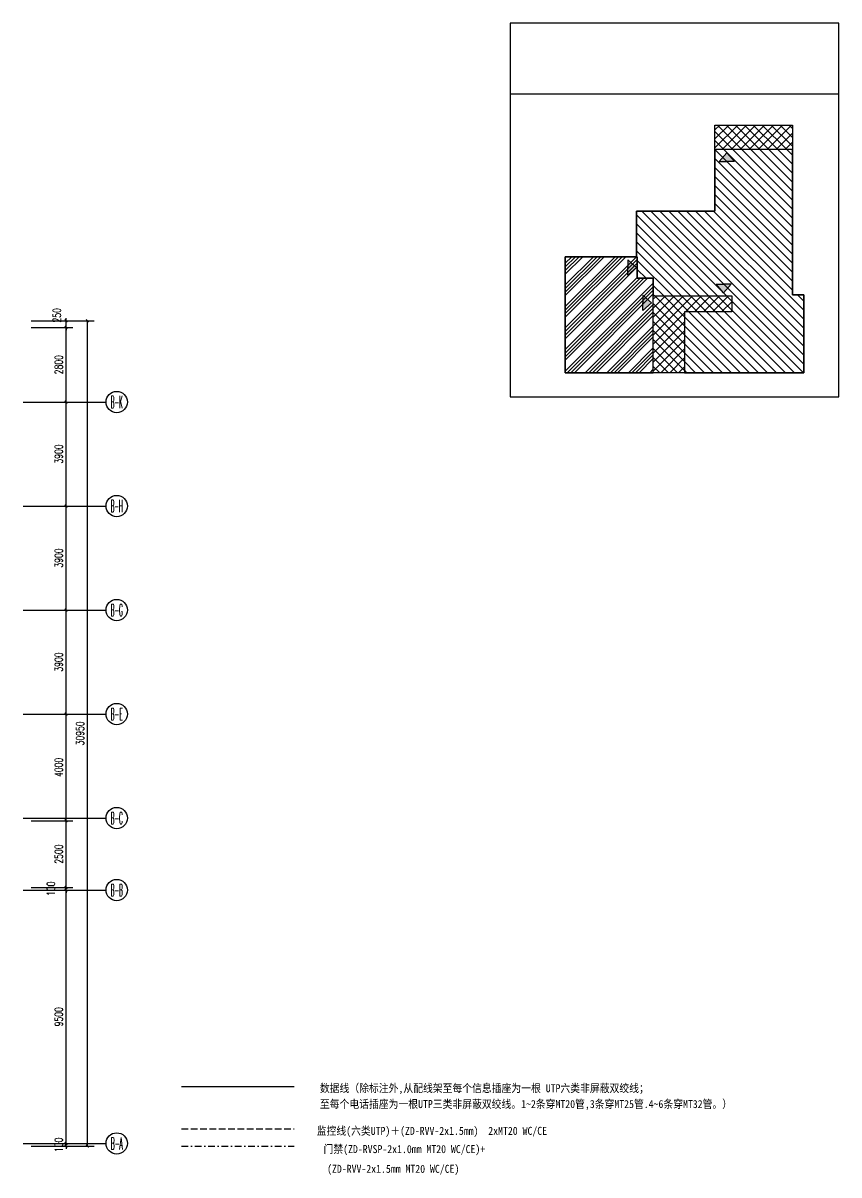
# Model space of a CAD drawing. Extents: x -41969 to 449372, y 65390 to 759577.
# Drawn here: x -3566 to 27032, y 701911 to 745101 of the extents above; entities that cross this region are included whole.
import ezdxf
from ezdxf.enums import TextEntityAlignment as Align

# ---------------------------------------------------------------- set-up
doc = ezdxf.new("R2010")
doc.units = 0
doc.header["$LTSCALE"] = 1000
doc.header["$MEASUREMENT"] = 0
doc.linetypes.add('DASH', pattern=[0.35, 0.25, -0.1])
doc.linetypes.add('DASHDOT', pattern=[1, 0.5, -0.25, 0, -0.25])
for name, color, linetype in [('0-电气文字', 6, 'Continuous'), ('AXIS', 253, 'Continuous'), ('jg地下室外墙', 2, 'Continuous'), ('TC填充', 8, 'Continuous'), ('WALL', 7, 'Continuous'), ('WIRE-照明', 120, 'Continuous')]:
    doc.layers.add(name, color=color, linetype=linetype)
doc.styles.add('-宋体', font='', dxfattribs={"width": 1.3})
doc.styles.add('_TCH_AXIS', font='COMPLEX', dxfattribs={"bigfont": 'GBCBIG'})
doc.styles.add('_TCH_DIM_T3', font='SIMPLEX', dxfattribs={"width": 0.705882, "bigfont": 'GBCBIG'})
doc.styles.get('-宋体').set_extended_font_data('NSimSun')
doc.dimstyles.new('_TCH_ARCH&&100', dxfattribs={"dimtxt": 297.5, "dimasz": 100, "dimexe": 250, "dimexo": 300, "dimgap": 126.25, "dimtad": 1, "dimdec": 0, "dimzin": 0, "dimdsep": 46, "dimtxsty": '_TCH_DIM_T3', "dimblk": 'ARCHTICK', "dimcen": 0.09, "dimclrt": 7, "dimazin": 2, "dimtfac": 1, "dimtdec": 0, "dimtix": 1, "dimtmove": 2, "dimatfit": 3, "dimfxl": 0, "dimtolj": 1, "dimtzin": 0, "dimarcsym": 0})

# ---------------------------------------------------------------- blocks, each defined once
blk = doc.blocks.new('_ArchTick')
at = {"color": 0, "linetype": 'ByBlock', "const_width": 0.4}
blk.add_lwpolyline([(-0.5, -0.5), (0.5, 0.5)], dxfattribs=at)
blk = doc.blocks.new('*D195')
at = {"layer": 'AXIS', "color": 0, "lineweight": -2}
for p, q in [((-1952, 703092), (-1952, 703192)), ((-3266, 703092), (-1702, 703092)), ((-3266, 702992), (-1702, 702992)), ((-1952, 702992), (-1952, 703092)), ((-1952, 702992), (-1952, 702892))]:
    blk.add_line(p, q, dxfattribs=at)
at = {"layer": 'Defpoints', "color": 0}
for p in [(-3566, 703092), (-3566, 702992), (-1952, 703092)]:
    blk.add_point(p, dxfattribs=at)
at = {"layer": 'AXIS', "color": 0, "lineweight": -2, "xscale": 100, "yscale": 100, "zscale": 100}
for p, rotation in [((-1952, 703092), 270), ((-1952, 702992), 90)]:
    blk.add_blockref('_ArchTick', p, dxfattribs=dict(at, rotation=rotation))
at = {"layer": 'AXIS', "color": 7, "insert": (-2227, 703042), "char_height": 297.5, "attachment_point": 5, "rotation": 90, "style": '_TCH_DIM_T3'}
blk.add_mtext('\\A1;100', dxfattribs=at)
blk = doc.blocks.new('*D196')
at = {"layer": 'AXIS', "color": 0, "lineweight": -2}
for p, q in [((-3266, 712592), (-1702, 712592)), ((-1952, 703092), (-1952, 712592)), ((-3266, 703092), (-1702, 703092))]:
    blk.add_line(p, q, dxfattribs=at)
at = {"layer": 'Defpoints', "color": 0}
for p in [(-3566, 712592), (-1952, 712592), (-3566, 703092)]:
    blk.add_point(p, dxfattribs=at)
at = {"layer": 'AXIS', "color": 0, "lineweight": -2, "xscale": 100, "yscale": 100, "zscale": 100}
for p, rotation in [((-1952, 712592), 90), ((-1952, 703092), 270)]:
    blk.add_blockref('_ArchTick', p, dxfattribs=dict(at, rotation=rotation))
at = {"layer": 'AXIS', "color": 7, "insert": (-2227, 707842), "char_height": 297.5, "attachment_point": 5, "rotation": 90, "style": '_TCH_DIM_T3'}
blk.add_mtext('\\A1;9500', dxfattribs=at)
blk = doc.blocks.new('*D197')
at = {"layer": 'AXIS', "color": 0, "lineweight": -2}
for p, q in [((-3266, 712692), (-1702, 712692)), ((-1952, 712692), (-1952, 712792)), ((-1952, 712592), (-1952, 712692)), ((-3266, 712592), (-1702, 712592)), ((-1952, 712592), (-1952, 712492))]:
    blk.add_line(p, q, dxfattribs=at)
at = {"layer": 'Defpoints', "color": 0}
for p in [(-3566, 712692), (-1952, 712692), (-3566, 712592)]:
    blk.add_point(p, dxfattribs=at)
at = {"layer": 'AXIS', "color": 0, "lineweight": -2, "xscale": 100, "yscale": 100, "zscale": 100}
for p, rotation in [((-1952, 712692), 270), ((-1952, 712592), 90)]:
    blk.add_blockref('_ArchTick', p, dxfattribs=dict(at, rotation=rotation))
at = {"layer": 'AXIS', "color": 7, "insert": (-2519, 712642), "char_height": 297.5, "attachment_point": 5, "rotation": 90, "style": '_TCH_DIM_T3'}
blk.add_mtext('\\A1;100', dxfattribs=at)
blk = doc.blocks.new('*D198')
at = {"layer": 'AXIS', "color": 0, "lineweight": -2}
for p, q in [((-3266, 715192), (-1702, 715192)), ((-1952, 712692), (-1952, 715192)), ((-3266, 712692), (-1702, 712692))]:
    blk.add_line(p, q, dxfattribs=at)
at = {"layer": 'Defpoints', "color": 0}
for p in [(-3566, 715192), (-1952, 715192), (-3566, 712692)]:
    blk.add_point(p, dxfattribs=at)
at = {"layer": 'AXIS', "color": 0, "lineweight": -2, "xscale": 100, "yscale": 100, "zscale": 100}
for p, rotation in [((-1952, 715192), 90), ((-1952, 712692), 270)]:
    blk.add_blockref('_ArchTick', p, dxfattribs=dict(at, rotation=rotation))
at = {"layer": 'AXIS', "color": 7, "insert": (-2227, 713942), "char_height": 297.5, "attachment_point": 5, "rotation": 90, "style": '_TCH_DIM_T3'}
blk.add_mtext('\\A1;2500', dxfattribs=at)
blk = doc.blocks.new('*D199')
at = {"layer": 'AXIS', "color": 0, "lineweight": -2}
for p, q in [((-3266, 719192), (-1702, 719192)), ((-1952, 715192), (-1952, 719192)), ((-3266, 715192), (-1702, 715192))]:
    blk.add_line(p, q, dxfattribs=at)
at = {"layer": 'Defpoints', "color": 0}
for p in [(-3566, 719192), (-1952, 719192), (-3566, 715192)]:
    blk.add_point(p, dxfattribs=at)
at = {"layer": 'AXIS', "color": 0, "lineweight": -2, "xscale": 100, "yscale": 100, "zscale": 100}
for p, rotation in [((-1952, 719192), 90), ((-1952, 715192), 270)]:
    blk.add_blockref('_ArchTick', p, dxfattribs=dict(at, rotation=rotation))
at = {"layer": 'AXIS', "color": 7, "insert": (-2227, 717192), "char_height": 297.5, "attachment_point": 5, "rotation": 90, "style": '_TCH_DIM_T3'}
blk.add_mtext('\\A1;4000', dxfattribs=at)
blk = doc.blocks.new('*D200')
at = {"layer": 'AXIS', "color": 0, "lineweight": -2}
for p, q in [((-3266, 723092), (-1702, 723092)), ((-1952, 719192), (-1952, 723092)), ((-3266, 719192), (-1702, 719192))]:
    blk.add_line(p, q, dxfattribs=at)
at = {"layer": 'Defpoints', "color": 0}
for p in [(-3566, 723092), (-1952, 723092), (-3566, 719192)]:
    blk.add_point(p, dxfattribs=at)
at = {"layer": 'AXIS', "color": 0, "lineweight": -2, "xscale": 100, "yscale": 100, "zscale": 100}
for p, rotation in [((-1952, 723092), 90), ((-1952, 719192), 270)]:
    blk.add_blockref('_ArchTick', p, dxfattribs=dict(at, rotation=rotation))
at = {"layer": 'AXIS', "color": 7, "insert": (-2227, 721142), "char_height": 297.5, "attachment_point": 5, "rotation": 90, "style": '_TCH_DIM_T3'}
blk.add_mtext('\\A1;3900', dxfattribs=at)
blk = doc.blocks.new('*D201')
at = {"layer": 'AXIS', "color": 0, "lineweight": -2}
for p, q in [((-3266, 726992), (-1702, 726992)), ((-1952, 723092), (-1952, 726992)), ((-3266, 723092), (-1702, 723092))]:
    blk.add_line(p, q, dxfattribs=at)
at = {"layer": 'Defpoints', "color": 0}
for p in [(-3566, 726992), (-1952, 726992), (-3566, 723092)]:
    blk.add_point(p, dxfattribs=at)
at = {"layer": 'AXIS', "color": 0, "lineweight": -2, "xscale": 100, "yscale": 100, "zscale": 100}
for p, rotation in [((-1952, 726992), 90), ((-1952, 723092), 270)]:
    blk.add_blockref('_ArchTick', p, dxfattribs=dict(at, rotation=rotation))
at = {"layer": 'AXIS', "color": 7, "insert": (-2227, 725042), "char_height": 297.5, "attachment_point": 5, "rotation": 90, "style": '_TCH_DIM_T3'}
blk.add_mtext('\\A1;3900', dxfattribs=at)
blk = doc.blocks.new('*D202')
at = {"layer": 'AXIS', "color": 0, "lineweight": -2}
for p, q in [((-3266, 730892), (-1702, 730892)), ((-1952, 726992), (-1952, 730892)), ((-3266, 726992), (-1702, 726992))]:
    blk.add_line(p, q, dxfattribs=at)
at = {"layer": 'Defpoints', "color": 0}
for p in [(-3566, 730892), (-1952, 730892), (-3566, 726992)]:
    blk.add_point(p, dxfattribs=at)
at = {"layer": 'AXIS', "color": 0, "lineweight": -2, "xscale": 100, "yscale": 100, "zscale": 100}
for p, rotation in [((-1952, 730892), 90), ((-1952, 726992), 270)]:
    blk.add_blockref('_ArchTick', p, dxfattribs=dict(at, rotation=rotation))
at = {"layer": 'AXIS', "color": 7, "insert": (-2227, 728942), "char_height": 297.5, "attachment_point": 5, "rotation": 90, "style": '_TCH_DIM_T3'}
blk.add_mtext('\\A1;3900', dxfattribs=at)
blk = doc.blocks.new('*D203')
at = {"layer": 'AXIS', "color": 0, "lineweight": -2}
for p, q in [((-3266, 733692), (-1702, 733692)), ((-1952, 730892), (-1952, 733692)), ((-3266, 730892), (-1702, 730892))]:
    blk.add_line(p, q, dxfattribs=at)
at = {"layer": 'Defpoints', "color": 0}
for p in [(-3566, 733692), (-1952, 733692), (-3566, 730892)]:
    blk.add_point(p, dxfattribs=at)
at = {"layer": 'AXIS', "color": 0, "lineweight": -2, "xscale": 100, "yscale": 100, "zscale": 100}
for p, rotation in [((-1952, 733692), 90), ((-1952, 730892), 270)]:
    blk.add_blockref('_ArchTick', p, dxfattribs=dict(at, rotation=rotation))
at = {"layer": 'AXIS', "color": 7, "insert": (-2227, 732292), "char_height": 297.5, "attachment_point": 5, "rotation": 90, "style": '_TCH_DIM_T3'}
blk.add_mtext('\\A1;2800', dxfattribs=at)
blk = doc.blocks.new('*D204')
at = {"layer": 'AXIS', "color": 0, "lineweight": -2}
for p, q in [((-3266, 733942), (-1702, 733942)), ((-1952, 733942), (-1952, 734042)), ((-1952, 733692), (-1952, 733942)), ((-3266, 733692), (-1702, 733692)), ((-1952, 733692), (-1952, 733592))]:
    blk.add_line(p, q, dxfattribs=at)
at = {"layer": 'Defpoints', "color": 0}
for p in [(-3566, 733942), (-1952, 733942), (-3566, 733692)]:
    blk.add_point(p, dxfattribs=at)
at = {"layer": 'AXIS', "color": 0, "lineweight": -2, "xscale": 100, "yscale": 100, "zscale": 100}
for p, rotation in [((-1952, 733942), 270), ((-1952, 733692), 90)]:
    blk.add_blockref('_ArchTick', p, dxfattribs=dict(at, rotation=rotation))
at = {"layer": 'AXIS', "color": 7, "insert": (-2297, 734142), "char_height": 297.5, "attachment_point": 5, "rotation": 90, "style": '_TCH_DIM_T3'}
blk.add_mtext('\\A1;250', dxfattribs=at)
blk = doc.blocks.new('*D205')
at = {"layer": 'AXIS', "color": 0, "lineweight": -2}
for p, q in [((-3266, 733942), (-902, 733942)), ((-1152, 702992), (-1152, 733942)), ((-3266, 702992), (-902, 702992))]:
    blk.add_line(p, q, dxfattribs=at)
at = {"layer": 'Defpoints', "color": 0}
for p in [(-3566, 733942), (-1152, 733942), (-3566, 702992)]:
    blk.add_point(p, dxfattribs=at)
at = {"layer": 'AXIS', "color": 0, "lineweight": -2, "xscale": 100, "yscale": 100, "zscale": 100}
for p, rotation in [((-1152, 733942), 90), ((-1152, 702992), 270)]:
    blk.add_blockref('_ArchTick', p, dxfattribs=dict(at, rotation=rotation))
at = {"layer": 'AXIS', "color": 7, "insert": (-1427, 718467), "char_height": 297.5, "attachment_point": 5, "rotation": 90, "style": '_TCH_DIM_T3'}
blk.add_mtext('\\A1;30950', dxfattribs=at)

msp = doc.modelspace()

# ---------------------------------------------------------------- hatches: boundary and pattern name
at = {"layer": 'TC填充'}
h = msp.add_hatch(dxfattribs=at)
h.set_pattern_fill('ANSI37', color=256, scale=150, style=0)
h.set_pattern_definition([(45, (52151.34, 1367941.53), (-168.3798, 168.3798), []), (135, (52151.34, 1367941.53), (-168.3798, -168.3798), [])])
h.paths.add_polyline_path([(20070.5, 731990.5), (20070.5, 734870.5), (23010.5, 734870.5), (23010.5, 734270.5), (21240.5, 734270.5), (21240.5, 731990.5)])
h.paths.add_polyline_path([(22380.5, 741275.5), (25290.5, 741275.5), (25290.5, 740360.5), (22380.5, 740360.5)])
h = msp.add_hatch(dxfattribs=at)
h.set_pattern_fill('ANSI31', color=256, scale=150, angle=90, style=0)
h.set_pattern_definition([(135, (52151.34, 1367941.53), (-168.3798, -168.3798), [])])
h.paths.add_polyline_path([(19440.5, 738050.5), (19440.5, 736340.5), (19470.5, 736340.5), (19470.5, 735530.5), (20070.5, 735530.5), (20070.5, 734870.5), (23010.5, 734870.5), (23010.5, 734270.5), (21240.5, 734270.5), (21240.5, 731990.5), (25710.5, 731990.5), (25710.5, 734909.3), (25290.5, 734909.3), (25290.5, 740360.5), (22380.5, 740360.5), (22380.5, 738050.5), (20910.5, 738050.5)])
h = msp.add_hatch(dxfattribs=at)
h.set_pattern_fill('ANSI34', color=256, scale=60, style=0)
h.set_pattern_definition([(45, (52151.34, 1367941.53), (-404.1115, 404.1115), []), (45, (52286.04, 1367941.53), (-404.1115, 404.1115), []), (45, (52420.75, 1367941.53), (-404.1115, 404.1115), []), (45, (52555.45, 1367941.53), (-404.1115, 404.1115), [])])
h.paths.add_polyline_path([(20070.5, 731990.5), (20070.5, 735530.5), (19470.5, 735530.5), (19470.5, 736340.5), (16770.5, 736340.5), (16770.5, 731990.5)])
at = {"layer": 'WALL'}
for points in [[(22822.3, 740233.3), (23108.5, 739913.7), (22822.3, 739913.7), (22536.1, 739913.7)], [(19436.8, 735937.3), (19117.2, 736223.5), (19117.2, 735937.3), (19117.2, 735651.1)], [(22707.5, 734987.8), (22993.7, 735307.4), (22707.5, 735307.4), (22421.3, 735307.4)], [(20000.6, 734615.2), (19681, 734901.4), (19681, 734615.2), (19681, 734329)]]:
    msp.add_hatch(color=256, dxfattribs=at).paths.add_polyline_path(points)

# ---------------------------------------------------------------- linework, layer by layer
at = {"layer": 'AXIS'}
for p, q in [((-3565.8, 730892.2), (-451.8, 730892.2)), ((-3565.8, 726992.2), (-451.8, 726992.2)), ((-3565.8, 723092.2), (-451.8, 723092.2)), ((-3565.8, 719192.2), (-451.8, 719192.2)), ((-3565.8, 715292.2), (-451.8, 715292.2)), ((-3565.8, 712592.2), (-451.8, 712592.2)), ((-3565.8, 703092.2), (-451.8, 703092.2))]:
    msp.add_line(p, q, dxfattribs=at)
for centre in [(-51.8, 730892.2), (-51.8, 726992.2), (-51.8, 723092.2), (-51.8, 719192.2), (-51.8, 715292.2), (-51.8, 712592.2), (-51.8, 703092.2)]:
    msp.add_circle(centre, 400, dxfattribs=at)
at = {"layer": 'jg地下室外墙'}
msp.add_lwpolyline([(25710.5, 731990.5), (16770.5, 731990.5), (16770.5, 736340.5), (19440.5, 736340.5), (19440.5, 738050.5), (22380.5, 738050.5), (22380.5, 741275.5), (25290.5, 741275.5), (25290.5, 734909.3), (25710.5, 734909.3)], close=True, dxfattribs=at)
at = {"layer": 'WALL'}
msp.add_line((14702, 742450.4), (27032, 742450.4), dxfattribs=at)
for points in [[(27032, 745101.4), (14702, 745101.4), (14702, 731085.5), (27032, 731085.5)], [(22380.5, 741275.5), (25290.5, 741275.5), (25290.5, 740360.5), (22380.5, 740360.5)], [(19440.5, 738050.5), (19440.5, 736340.5), (19470.5, 736340.5), (19470.5, 735530.5), (20070.5, 735530.5), (20070.5, 734870.5), (23010.5, 734870.5), (23010.5, 734270.5), (21240.5, 734270.5), (21240.5, 731990.5), (25710.5, 731990.5), (25710.5, 734909.3), (25290.5, 734909.3), (25290.5, 740360.5), (22380.5, 740360.5), (22380.5, 738050.5), (20910.5, 738050.5)], [(20070.5, 731990.5), (20070.5, 735530.5), (19470.5, 735530.5), (19470.5, 736340.5), (16770.5, 736340.5), (16770.5, 731990.5)], [(20070.5, 731990.5), (20070.5, 734870.5), (23010.5, 734870.5), (23010.5, 734270.5), (21240.5, 734270.5), (21240.5, 731990.5)]]:
    msp.add_lwpolyline(points, close=True, dxfattribs=at)
for points in [[(22822.3, 740233.3), (22536.1, 739913.7), (22822.3, 739913.7)], [(22822.3, 740233.3), (23108.5, 739913.7), (22822.3, 739913.7)], [(19436.8, 735937.3), (19117.2, 736223.5), (19117.2, 735937.3)], [(19436.8, 735937.3), (19117.2, 735651.1), (19117.2, 735937.3)], [(22707.5, 734987.8), (22421.3, 735307.4), (22707.5, 735307.4)], [(22707.5, 734987.8), (22993.7, 735307.4), (22707.5, 735307.4)], [(20000.6, 734615.2), (19681, 734901.4), (19681, 734615.2)], [(20000.6, 734615.2), (19681, 734329), (19681, 734615.2)]]:
    msp.add_lwpolyline(points, dxfattribs=at)
at = {"layer": 'WIRE-照明', "linetype": 'Continuous'}
msp.add_line((2380.9, 705228.8), (6598.5, 705228.8), dxfattribs=at)
at = {"layer": 'WIRE-照明', "linetype": 'DASH'}
msp.add_line((2380.9, 703644.7), (6598.5, 703644.7), dxfattribs=at)
at = {"layer": 'WIRE-照明', "linetype": 'DASHDOT', "ltscale": 0.5}
msp.add_line((2380.9, 702994.2), (6598.5, 702994.2), dxfattribs=at)

# ---------------------------------------------------------------- texts
at = {"layer": '0-电气文字', "color": 6, "linetype": 'Continuous', "style": '-宋体', "width": 0.9}
for s, p in [('数据线（除标注外,从配线架至每个信息插座为一根 UTP六类非屏蔽双绞线；', (7566.1, 705014.3)), ('至每个电话插座为一根UTP三类非屏蔽双绞线。1~2条穿MT20管,3条穿MT25管.4~6条穿MT32管。）', (7566.1, 704419.5)), ('监控线(六类UTP)＋(ZD-RVV-2x1.5mm)  2xMT20 WC/CE', (7447, 703415.4)), ('门禁(ZD-RVSP-2x1.0mm MT20 WC/CE)+', (7703.4, 702730.6)), ('(ZD-RVV-2x1.5mm MT20 WC/CE)', (7838.2, 701990.9))]:
    msp.add_text(s, height=300, dxfattribs=at).set_placement(p)
at = {"layer": 'AXIS', "color": 7, "style": '_TCH_AXIS'}
for s, width, p, p2 in [('B-K', 0.313433, (-278, 730665.9), (174.5, 730665.9)), ('B-H', 0.308824, (-278, 726765.9), (174.5, 726765.9)), ('B-G', 0.318182, (-278, 722865.9), (174.5, 722865.9)), ('B-E', 0.328125, (-278, 718965.9), (174.5, 718965.9)), ('B-C', 0.333333, (-278, 715065.9), (174.5, 715065.9)), ('B-B', 0.323077, (-278, 712365.9), (174.5, 712365.9)), ('B-A', 0.318182, (-278, 702865.9), (174.5, 702865.9))]:
    msp.add_text(s, height=452.55, dxfattribs=dict(at, width=width)).set_placement(p, p2, align=Align.FIT)

# ---------------------------------------------------------------- dimensions: what is measured, and where the dimension line sits
at = {"layer": 'AXIS'}
for base, p1, p2, picture, middle in [((-1951.8, 733942.2), (-3565.8, 733692.2), (-3565.8, 733942.2), '*D204', (-2296.8, 734142.2)), ((-1951.8, 712692.2), (-3565.8, 712592.2), (-3565.8, 712692.2), '*D197', (-2519.3, 712642.2))]:
    dim = msp.add_linear_dim(base=base, p1=p1, p2=p2, angle=90, dimstyle='_TCH_ARCH&&100', dxfattribs=at)
    dim.commit()
    dim.dimension.update_dxf_attribs({"geometry": picture, "text_midpoint": middle, "dimtype": 129})
for p1, p2, distance, picture, middle in [((-3565.8, 702992.2), (-3565.8, 733942.2), -2414.1, '*D205', (-1426.8, 718467.2)), ((-3565.8, 730892.2), (-3565.8, 733692.2), -1614.1, '*D203', (-2226.8, 732292.2)), ((-3565.8, 726992.2), (-3565.8, 730892.2), -1614.1, '*D202', (-2226.8, 728942.2)), ((-3565.8, 723092.2), (-3565.8, 726992.2), -1614.1, '*D201', (-2226.8, 725042.2)), ((-3565.8, 719192.2), (-3565.8, 723092.2), -1614.1, '*D200', (-2226.8, 721142.2)), ((-3565.8, 715192.2), (-3565.8, 719192.2), -1614.1, '*D199', (-2226.8, 717192.2)), ((-3565.8, 712692.2), (-3565.8, 715192.2), -1614.1, '*D198', (-2226.8, 713942.2)), ((-3565.8, 703092.2), (-3565.8, 712592.2), -1614.1, '*D196', (-2226.8, 707842.2)), ((-3565.8, 702992.2), (-3565.8, 703092.2), -1614.1, '*D195', (-2226.8, 703042.2))]:
    dim = msp.add_aligned_dim(p1=p1, p2=p2, distance=distance, dimstyle='_TCH_ARCH&&100', dxfattribs=at)
    dim.commit()
    dim.dimension.update_dxf_attribs({"geometry": picture, "text_midpoint": middle})

doc.saveas('drawing.dxf')
